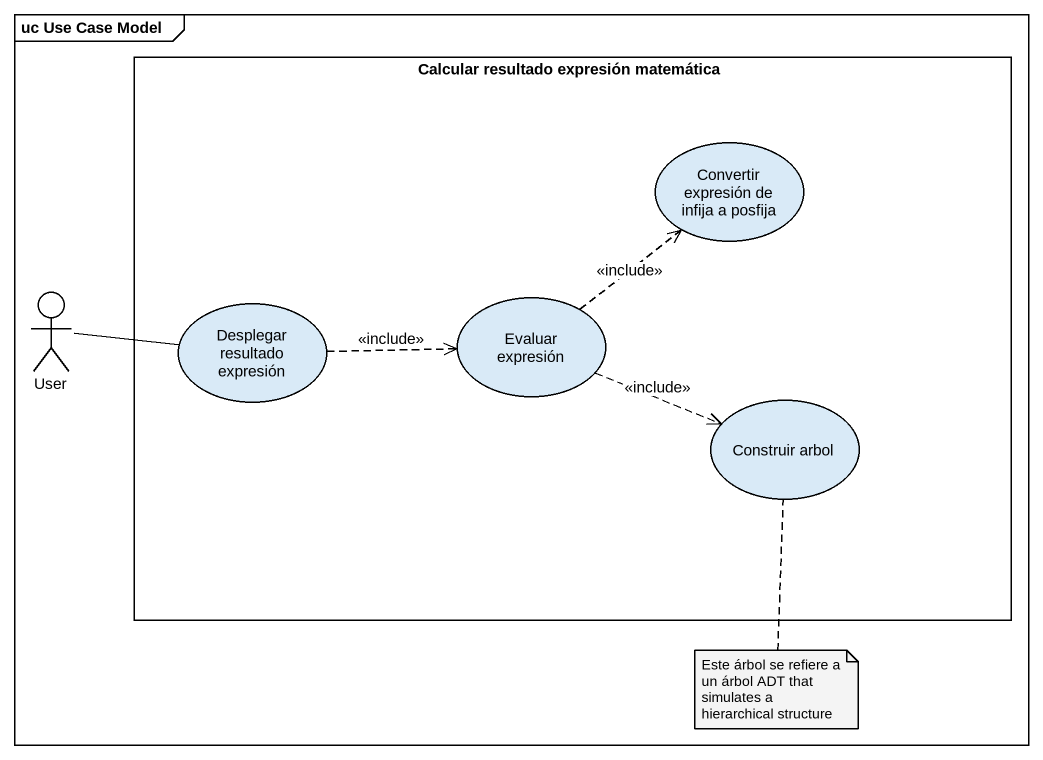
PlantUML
@startuml
mainframe uc Use Case Model
rectangle "Calcular resultado expresión matemática" as Calcular_resultado {
  usecase "Convertir expresión de infija a posfija" as Convertir_expresión_de
  usecase "Desplegar resultado expresión" as Desplegar_resultado
  usecase "Evaluar expresión" as Evaluar_expresión
  usecase "Construir arbol" as Construir_arbol
}
actor User
User -right- Desplegar_resultado
Desplegar_resultado .right.> Evaluar_expresión : <<include>>
Evaluar_expresión .up.> Convertir_expresión_de : <<include>>
Evaluar_expresión .right.> Construir_arbol : <<include>>
note bottom of Construir_arbol : Este árbol se refiere a un árbol ADT that simulates a hierarchical structure
@enduml
